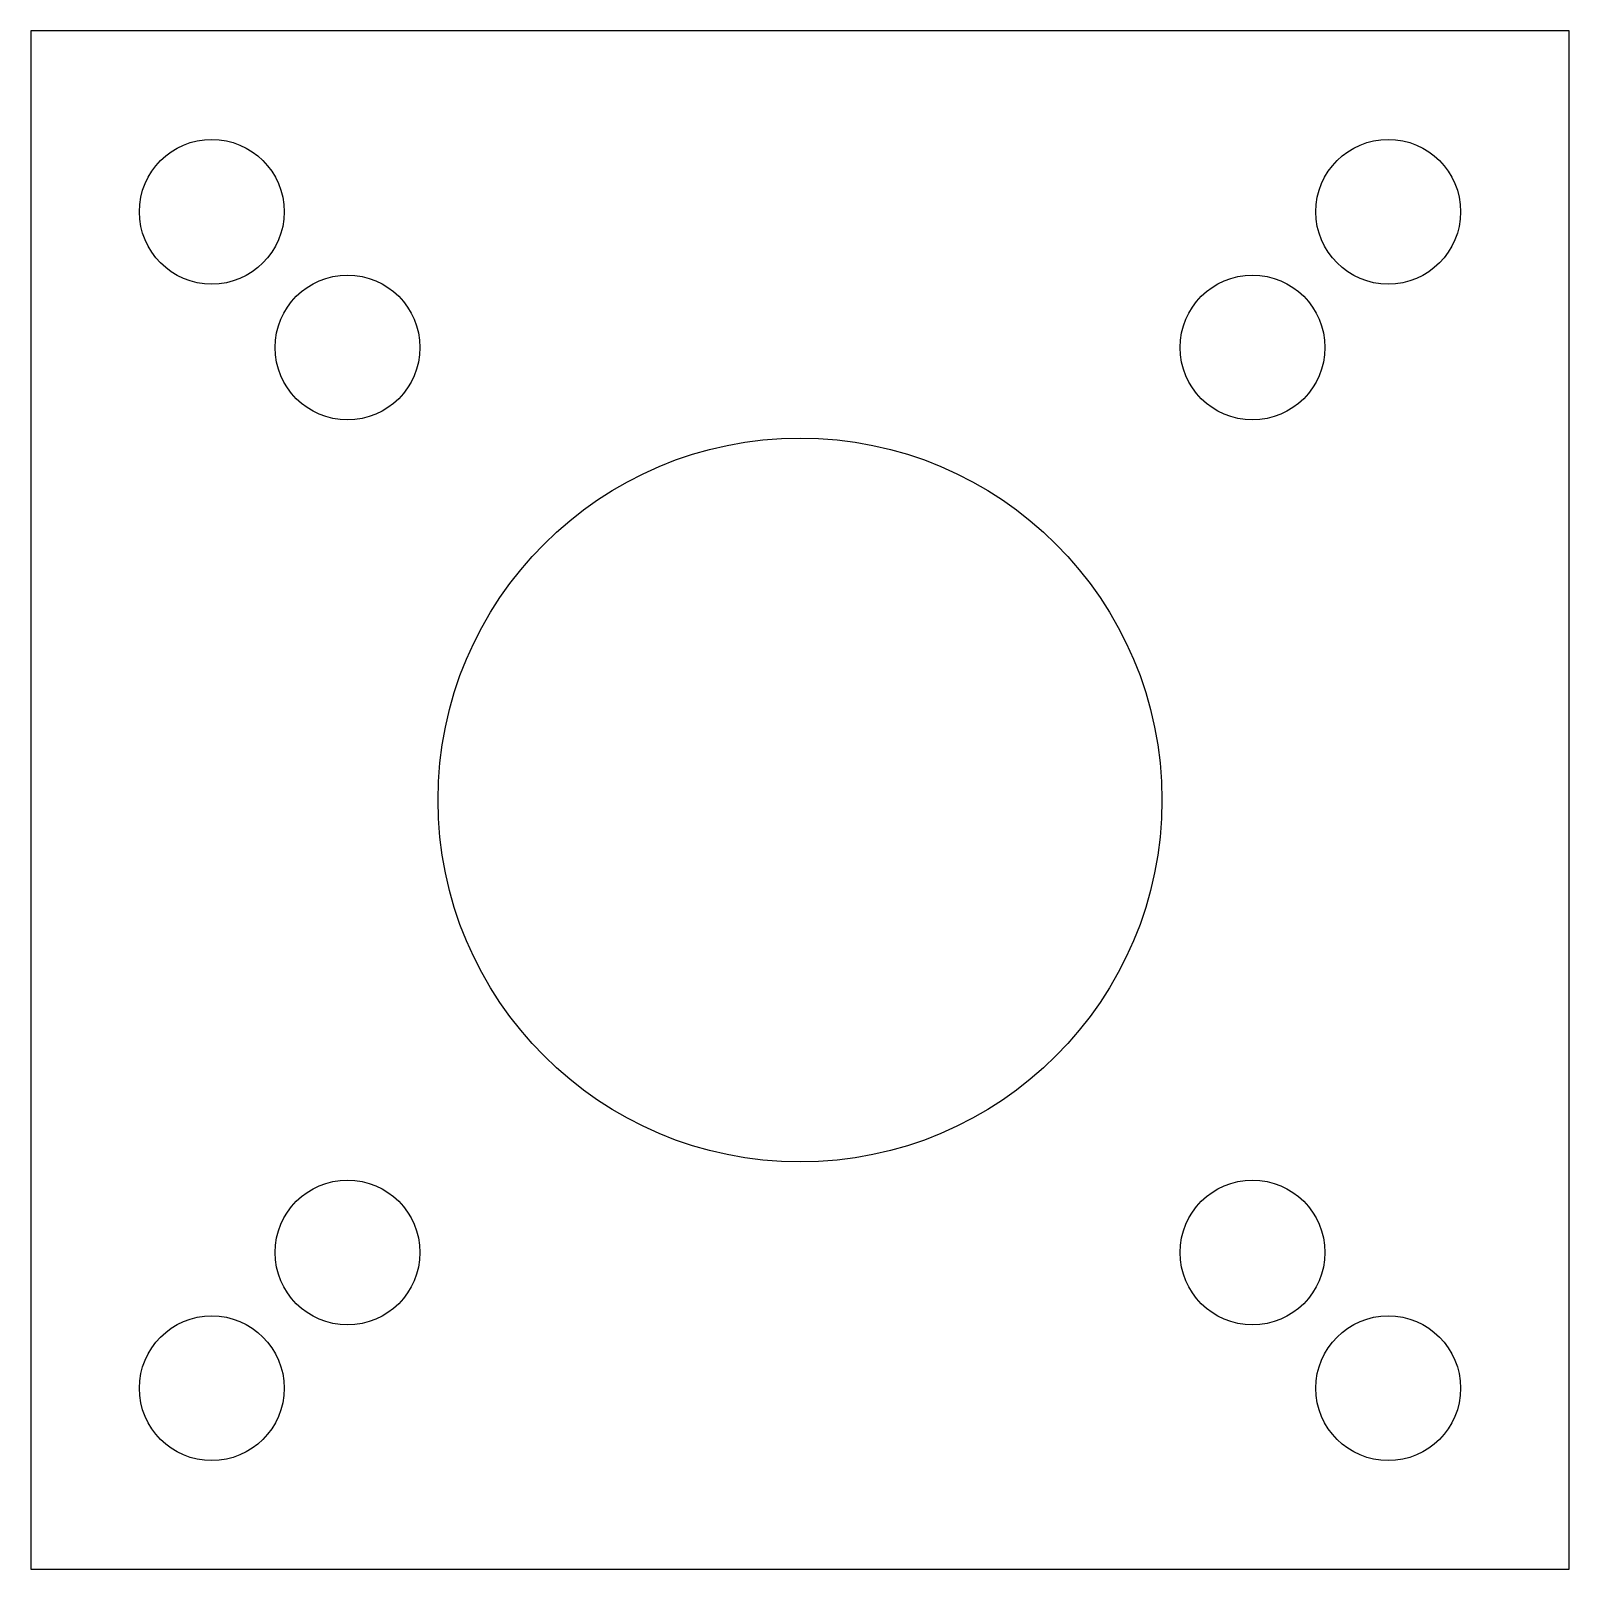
# Model space of a CAD drawing. Header units: millimetres. Extents: x -17 to 17, y -17 to 17.
import ezdxf

# ---------------------------------------------------------------- set-up
doc = ezdxf.new("R2010")
doc.units = ezdxf.units.MM
doc.layers.add('Shape2DView', color=7, linetype='CONTINUOUS')

msp = doc.modelspace()

# ---------------------------------------------------------------- linework, layer by layer
at = {"layer": 'Shape2DView'}
for p, q in [((-17, 17), (-17, -17)), ((17, 17), (-17, 17)), ((17, -17), (17, 17)), ((-17, -17), (17, -17))]:
    msp.add_line(p, q, dxfattribs=at)
for centre, radius in [((-13, 13), 1.6), ((13, 13), 1.6), ((-10, 10), 1.6), ((10, 10), 1.6), ((0, 0), 8), ((-10, -10), 1.6), ((10, -10), 1.6), ((-13, -13), 1.6), ((13, -13), 1.6)]:
    msp.add_circle(centre, radius, dxfattribs=at)

doc.saveas('drawing.dxf')
